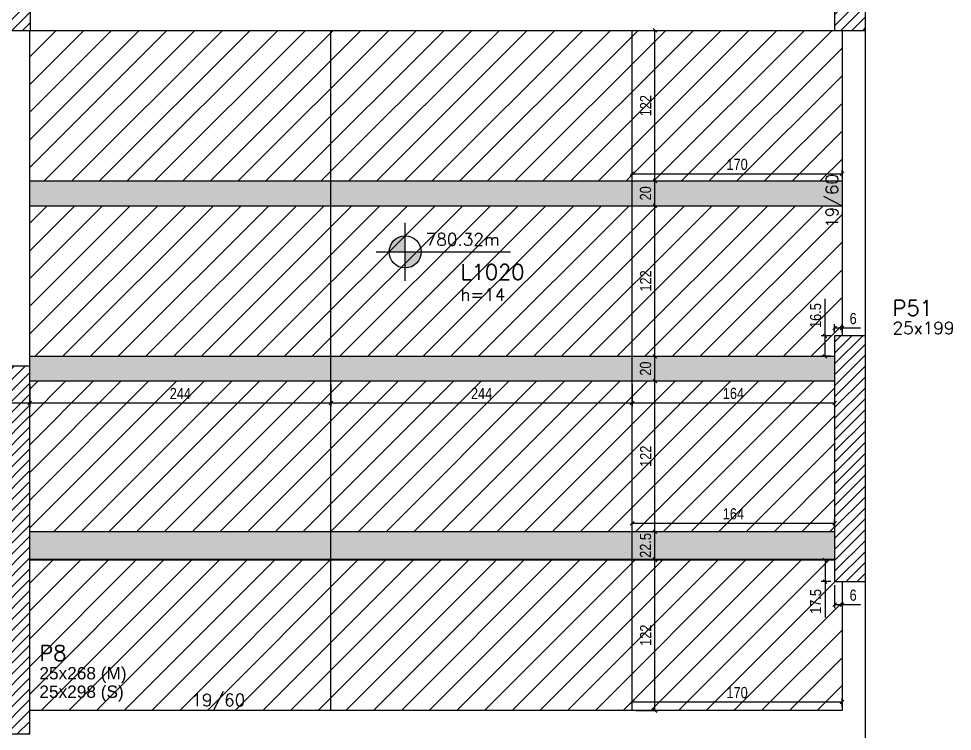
# Model space of a CAD drawing. Extents: x 1860 to 8661, y -614 to 3008.
# Drawn here: x 6489 to 7245, y 1204 to 1781 of the extents above; entities that cross this region are included whole.
import ezdxf

# ---------------------------------------------------------------- set-up
doc = ezdxf.new("R2010")
doc.units = 0
for name, color, linetype in [('242', 12, 'Continuous'), ('COTA', 241, 'Continuous'), ('F-LAJES-DIM', 2, 'Continuous'), ('F-LAJES-NOME', 4, 'Continuous'), ('F-NÍVEL-PLANTA', 2, 'Continuous'), ('F-PILARES-DIM', 172, 'Continuous'), ('F-PILARES-HACH', 174, 'Continuous'), ('F-PILARES-NOME', 170, 'Continuous'), ('F-PILARES-S', 170, 'Continuous'), ('F-PILARES-V', 170, 'Continuous'), ('F-TEXTO', 6, 'Continuous'), ('F-VIGAS', 3, 'Continuous'), ('F-VIGAS-DIM', 2, 'Continuous'), ('Painéis', 200, 'Continuous')]:
    doc.layers.add(name, color=color, linetype=linetype)
doc.layers.add('Hachura', color=251, linetype='Continuous', lineweight=9)
doc.styles.add('COTA TECNICA-50', font='techl___.ttf', dxfattribs={"height": 9})
doc.styles.add('MCP', font='romans.shx')
doc.styles.get("Standard").update_dxf_attribs({"font": 'arial.ttf'})
doc.dimstyles.new('COTA PAINEL-50', dxfattribs={"dimtxt": 9, "dimasz": 3, "dimexe": 3, "dimexo": 3, "dimgap": 3, "dimtad": 1, "dimdec": 1, "dimzin": 12, "dimdsep": 46, "dimtxsty": 'COTA TECNICA-50', "dimblk1": 'OBLIQUE', "dimblk2": 'OBLIQUE', "dimsah": 1, "dimcen": 0.9, "dimclrd": 4, "dimclre": 4, "dimclrt": 240, "dimadec": 1, "dimazin": 3, "dimtfac": 1, "dimtdec": 1, "dimtmove": 0, "dimatfit": 3, "dimfxl": 1, "dimtolj": 1, "dimtzin": 12, "dimarcsym": 0})
pattern_1 = [(45, (3915.0974, 555.858), (-4.419417, 4.419417), [])]

# ---------------------------------------------------------------- blocks, each defined once
blk = doc.blocks.new('Nível - Planta')
at = {"layer": 'F-NÍVEL-PLANTA'}
h = blk.add_hatch(color=71, dxfattribs=at)
h.paths.add_polyline_path([(0, 0), (0, 0.26, 0.414214), (-0.26, 0)])
h.paths.add_polyline_path([(0.26, 0), (0, 0), (0, -0.26, 0.414214)])
for p, q in [((0, -0.469), (0, 0.469)), ((-0.469, 0), (1.704, 0))]:
    blk.add_line(p, q, dxfattribs=at)
blk.add_circle((0, 0), 0.26, dxfattribs=at)
at = {"layer": 'F-TEXTO', "color": 3, "style": 'MCP'}
blk.add_attdef('NÍVEL', (0.333, 0.102), '', height=0.2, dxfattribs=at)
blk = doc.blocks.new('_Oblique')
at = {"color": 0, "linetype": 'ByBlock', "lineweight": -2}
blk.add_line((-0.5, -0.5), (0.5, 0.5), dxfattribs=at)
blk = doc.blocks.new('*D250')
at = {"layer": 'COTA', "color": 4, "lineweight": -2, "transparency": 16777216}
for p, q in [((7141.82, 1523.86), (7141.82, 1553.83)), ((7146.6, 1523.86), (7138.82, 1523.86)), ((7141.82, 1507.36), (7141.82, 1523.86)), ((7146.6, 1507.36), (7138.82, 1507.36))]:
    blk.add_line(p, q, dxfattribs=at)
at = {"layer": 'Defpoints', "color": 0, "transparency": 16777216}
for p in [(7141.82, 1523.86), (7149.6, 1523.86), (7149.6, 1507.36)]:
    blk.add_point(p, dxfattribs=at)
at = {"layer": 'COTA', "color": 4, "lineweight": -2, "transparency": 16777216, "xscale": 3, "yscale": 3, "zscale": 3}
for p, rotation in [((7141.82, 1523.86), 90), ((7141.82, 1507.36), 270)]:
    blk.add_blockref('_Oblique', p, dxfattribs=dict(at, rotation=rotation))
at = {"layer": 'COTA', "color": 240, "transparency": 16777216, "insert": (7134.22, 1540.34), "char_height": 9, "attachment_point": 5, "rotation": 90, "style": 'COTA TECNICA-50'}
blk.add_mtext('\\A1;16.5', dxfattribs=at)
blk = doc.blocks.new('*D251')
at = {"layer": 'COTA', "color": 4, "lineweight": -2, "transparency": 16777216}
for p, q in [((7149.6, 1526.86), (7149.6, 1533.27)), ((7149.6, 1530.27), (7155.6, 1530.27)), ((7155.6, 1526.86), (7155.6, 1533.27)), ((7155.6, 1530.27), (7170.6, 1530.27))]:
    blk.add_line(p, q, dxfattribs=at)
at = {"layer": 'Defpoints', "color": 0, "transparency": 16777216}
for p in [(7155.6, 1530.27), (7149.6, 1523.86), (7155.6, 1523.86)]:
    blk.add_point(p, dxfattribs=at)
at = {"layer": 'COTA', "color": 4, "lineweight": -2, "transparency": 16777216, "xscale": 3, "yscale": 3, "zscale": 3, "rotation": 180}
blk.add_blockref('_Oblique', (7149.6, 1530.27), dxfattribs=at)
at = {"layer": 'COTA', "color": 4, "lineweight": -2, "transparency": 16777216, "xscale": 3, "yscale": 3, "zscale": 3}
blk.add_blockref('_Oblique', (7155.6, 1530.27), dxfattribs=at)
at = {"layer": 'COTA', "color": 240, "transparency": 16777216, "insert": (7164.6, 1537.86), "char_height": 9, "attachment_point": 5, "style": 'COTA TECNICA-50'}
blk.add_mtext('\\A1;6', dxfattribs=at)
blk = doc.blocks.new('*D252')
at = {"layer": 'COTA', "color": 4, "lineweight": -2, "transparency": 16777216}
for p, q in [((6985.6, 1223.36), (6985.6, 1230.3)), ((6985.6, 1227.3), (7155.6, 1227.3)), ((7155.6, 1223.36), (7155.6, 1230.3))]:
    blk.add_line(p, q, dxfattribs=at)
at = {"layer": 'Defpoints', "color": 0, "transparency": 16777216}
for p in [(7155.6, 1227.3), (6985.6, 1220.36), (7155.6, 1220.36)]:
    blk.add_point(p, dxfattribs=at)
at = {"layer": 'COTA', "color": 4, "lineweight": -2, "transparency": 16777216, "xscale": 3, "yscale": 3, "zscale": 3, "rotation": 180}
blk.add_blockref('_Oblique', (6985.6, 1227.3), dxfattribs=at)
at = {"layer": 'COTA', "color": 4, "lineweight": -2, "transparency": 16777216, "xscale": 3, "yscale": 3, "zscale": 3}
blk.add_blockref('_Oblique', (7155.6, 1227.3), dxfattribs=at)
at = {"layer": 'COTA', "color": 240, "transparency": 16777216, "insert": (7070.6, 1234.89), "char_height": 9, "attachment_point": 5, "style": 'COTA TECNICA-50'}
blk.add_mtext('\\A1;170', dxfattribs=at)
blk = doc.blocks.new('*D259')
at = {"layer": 'COTA', "color": 4, "lineweight": -2, "transparency": 16777216}
for p, q in [((6985.6, 1368.36), (6985.6, 1375.09)), ((6985.6, 1372.09), (7149.6, 1372.09)), ((7149.6, 1368.36), (7149.6, 1375.09))]:
    blk.add_line(p, q, dxfattribs=at)
at = {"layer": 'Defpoints', "color": 0, "transparency": 16777216}
for p in [(7149.6, 1372.09), (6985.6, 1365.36), (7149.6, 1365.36)]:
    blk.add_point(p, dxfattribs=at)
at = {"layer": 'COTA', "color": 4, "lineweight": -2, "transparency": 16777216, "xscale": 3, "yscale": 3, "zscale": 3, "rotation": 180}
blk.add_blockref('_Oblique', (6985.6, 1372.09), dxfattribs=at)
at = {"layer": 'COTA', "color": 4, "lineweight": -2, "transparency": 16777216, "xscale": 3, "yscale": 3, "zscale": 3}
blk.add_blockref('_Oblique', (7149.6, 1372.09), dxfattribs=at)
at = {"layer": 'COTA', "color": 240, "transparency": 16777216, "insert": (7067.6, 1379.69), "char_height": 9, "attachment_point": 5, "style": 'COTA TECNICA-50'}
blk.add_mtext('\\A1;164', dxfattribs=at)
blk = doc.blocks.new('*D260')
at = {"layer": 'COTA', "color": 4, "lineweight": -2, "transparency": 16777216}
for p, q in [((6497.6, 1484.36), (6497.6, 1466.62)), ((6741.6, 1484.36), (6741.6, 1466.62)), ((6497.6, 1469.62), (6741.6, 1469.62))]:
    blk.add_line(p, q, dxfattribs=at)
at = {"layer": 'Defpoints', "color": 0, "transparency": 16777216}
for p in [(6497.6, 1487.36), (6741.6, 1487.36), (6741.6, 1469.62)]:
    blk.add_point(p, dxfattribs=at)
at = {"layer": 'COTA', "color": 4, "lineweight": -2, "transparency": 16777216, "xscale": 3, "yscale": 3, "zscale": 3, "rotation": 180}
blk.add_blockref('_Oblique', (6497.6, 1469.62), dxfattribs=at)
at = {"layer": 'COTA', "color": 4, "lineweight": -2, "transparency": 16777216, "xscale": 3, "yscale": 3, "zscale": 3}
blk.add_blockref('_Oblique', (6741.6, 1469.62), dxfattribs=at)
at = {"layer": 'COTA', "color": 240, "transparency": 16777216, "insert": (6619.6, 1477.19), "char_height": 9, "attachment_point": 5, "style": 'COTA TECNICA-50'}
blk.add_mtext('\\A1;244', dxfattribs=at)
blk = doc.blocks.new('*D261')
at = {"layer": 'COTA', "color": 4, "lineweight": -2, "transparency": 16777216}
for p, q in [((6741.6, 1484.36), (6741.6, 1466.62)), ((6985.6, 1484.36), (6985.6, 1466.62)), ((6741.6, 1469.62), (6985.6, 1469.62))]:
    blk.add_line(p, q, dxfattribs=at)
at = {"layer": 'Defpoints', "color": 0, "transparency": 16777216}
for p in [(6741.6, 1487.36), (6985.6, 1487.36), (6985.6, 1469.62)]:
    blk.add_point(p, dxfattribs=at)
at = {"layer": 'COTA', "color": 4, "lineweight": -2, "transparency": 16777216, "xscale": 3, "yscale": 3, "zscale": 3, "rotation": 180}
blk.add_blockref('_Oblique', (6741.6, 1469.62), dxfattribs=at)
at = {"layer": 'COTA', "color": 4, "lineweight": -2, "transparency": 16777216, "xscale": 3, "yscale": 3, "zscale": 3}
blk.add_blockref('_Oblique', (6985.6, 1469.62), dxfattribs=at)
at = {"layer": 'COTA', "color": 240, "transparency": 16777216, "insert": (6863.6, 1477.19), "char_height": 9, "attachment_point": 5, "style": 'COTA TECNICA-50'}
blk.add_mtext('\\A1;244', dxfattribs=at)
blk = doc.blocks.new('*D262')
at = {"layer": 'COTA', "color": 4, "lineweight": -2, "transparency": 16777216}
for p, q in [((6985.6, 1484.36), (6985.6, 1466.62)), ((7149.6, 1484.36), (7149.6, 1466.62)), ((6985.6, 1469.62), (7149.6, 1469.62))]:
    blk.add_line(p, q, dxfattribs=at)
at = {"layer": 'Defpoints', "color": 0, "transparency": 16777216}
for p in [(6985.6, 1487.36), (7149.6, 1487.36), (7149.6, 1469.62)]:
    blk.add_point(p, dxfattribs=at)
at = {"layer": 'COTA', "color": 4, "lineweight": -2, "transparency": 16777216, "xscale": 3, "yscale": 3, "zscale": 3, "rotation": 180}
blk.add_blockref('_Oblique', (6985.6, 1469.62), dxfattribs=at)
at = {"layer": 'COTA', "color": 4, "lineweight": -2, "transparency": 16777216, "xscale": 3, "yscale": 3, "zscale": 3}
blk.add_blockref('_Oblique', (7149.6, 1469.62), dxfattribs=at)
at = {"layer": 'COTA', "color": 240, "transparency": 16777216, "insert": (7067.6, 1477.22), "char_height": 9, "attachment_point": 5, "style": 'COTA TECNICA-50'}
blk.add_mtext('\\A1;164', dxfattribs=at)
blk = doc.blocks.new('*D263')
at = {"layer": 'COTA', "color": 4, "lineweight": -2, "transparency": 16777216}
for p, q in [((6988.6, 1342.36), (7007.03, 1342.36)), ((7004.03, 1220.36), (7004.03, 1342.36)), ((6988.6, 1220.36), (7007.03, 1220.36))]:
    blk.add_line(p, q, dxfattribs=at)
at = {"layer": 'Defpoints', "color": 0, "transparency": 16777216}
for p in [(6985.6, 1342.36), (7004.03, 1342.36), (6985.6, 1220.36)]:
    blk.add_point(p, dxfattribs=at)
at = {"layer": 'COTA', "color": 4, "lineweight": -2, "transparency": 16777216, "xscale": 3, "yscale": 3, "zscale": 3}
for p, rotation in [((7004.03, 1342.36), 90), ((7004.03, 1220.36), 270)]:
    blk.add_blockref('_Oblique', p, dxfattribs=dict(at, rotation=rotation))
at = {"layer": 'COTA', "color": 240, "transparency": 16777216, "insert": (6996.48, 1281.36), "char_height": 9, "attachment_point": 5, "rotation": 90, "style": 'COTA TECNICA-50'}
blk.add_mtext('\\A1;122', dxfattribs=at)
blk = doc.blocks.new('*D264')
at = {"layer": 'COTA', "color": 4, "lineweight": -2, "transparency": 16777216}
for p, q in [((6988.6, 1365.36), (7007.03, 1365.36)), ((7004.03, 1342.86), (7004.03, 1365.36)), ((6988.6, 1342.86), (7007.03, 1342.86))]:
    blk.add_line(p, q, dxfattribs=at)
at = {"layer": 'Defpoints', "color": 0, "transparency": 16777216}
for p in [(6985.6, 1365.36), (7004.03, 1365.36), (6985.6, 1342.86)]:
    blk.add_point(p, dxfattribs=at)
at = {"layer": 'COTA', "color": 4, "lineweight": -2, "transparency": 16777216, "xscale": 3, "yscale": 3, "zscale": 3}
for p, rotation in [((7004.03, 1365.36), 90), ((7004.03, 1342.86), 270)]:
    blk.add_blockref('_Oblique', p, dxfattribs=dict(at, rotation=rotation))
at = {"layer": 'COTA', "color": 240, "transparency": 16777216, "insert": (6996.43, 1354.11), "char_height": 9, "attachment_point": 5, "rotation": 90, "style": 'COTA TECNICA-50'}
blk.add_mtext('\\A1;22.5', dxfattribs=at)
blk = doc.blocks.new('*D253')
at = {"layer": 'COTA', "color": 4, "lineweight": -2, "transparency": 16777216}
for p, q in [((6988.6, 1487.36), (7007.03, 1487.36)), ((7004.03, 1365.36), (7004.03, 1487.36)), ((6988.6, 1365.36), (7007.03, 1365.36))]:
    blk.add_line(p, q, dxfattribs=at)
at = {"layer": 'Defpoints', "color": 0, "transparency": 16777216}
for p in [(6985.6, 1487.36), (7004.03, 1487.36), (6985.6, 1365.36)]:
    blk.add_point(p, dxfattribs=at)
at = {"layer": 'COTA', "color": 4, "lineweight": -2, "transparency": 16777216, "xscale": 3, "yscale": 3, "zscale": 3}
for p, rotation in [((7004.03, 1487.36), 90), ((7004.03, 1365.36), 270)]:
    blk.add_blockref('_Oblique', p, dxfattribs=dict(at, rotation=rotation))
at = {"layer": 'COTA', "color": 240, "transparency": 16777216, "insert": (6996.48, 1426.36), "char_height": 9, "attachment_point": 5, "rotation": 90, "style": 'COTA TECNICA-50'}
blk.add_mtext('\\A1;122', dxfattribs=at)
blk = doc.blocks.new('*D254')
at = {"layer": 'COTA', "color": 4, "lineweight": -2, "transparency": 16777216}
for p, q in [((6988.6, 1507.36), (7007.03, 1507.36)), ((7004.03, 1487.36), (7004.03, 1507.36)), ((6988.6, 1487.36), (7007.03, 1487.36))]:
    blk.add_line(p, q, dxfattribs=at)
at = {"layer": 'Defpoints', "color": 0, "transparency": 16777216}
for p in [(6985.6, 1507.36), (7004.03, 1507.36), (6985.6, 1487.36)]:
    blk.add_point(p, dxfattribs=at)
at = {"layer": 'COTA', "color": 4, "lineweight": -2, "transparency": 16777216, "xscale": 3, "yscale": 3, "zscale": 3}
for p, rotation in [((7004.03, 1507.36), 90), ((7004.03, 1487.36), 270)]:
    blk.add_blockref('_Oblique', p, dxfattribs=dict(at, rotation=rotation))
at = {"layer": 'COTA', "color": 240, "transparency": 16777216, "insert": (6996.44, 1497.36), "char_height": 9, "attachment_point": 5, "rotation": 90, "style": 'COTA TECNICA-50'}
blk.add_mtext('\\A1;20', dxfattribs=at)
blk = doc.blocks.new('*D255')
at = {"layer": 'COTA', "color": 4, "lineweight": -2, "transparency": 16777216}
for p, q in [((6988.6, 1629.36), (7007.03, 1629.36)), ((7004.03, 1507.36), (7004.03, 1629.36)), ((6988.6, 1507.36), (7007.03, 1507.36))]:
    blk.add_line(p, q, dxfattribs=at)
at = {"layer": 'Defpoints', "color": 0, "transparency": 16777216}
for p in [(6985.6, 1629.36), (7004.03, 1629.36), (6985.6, 1507.36)]:
    blk.add_point(p, dxfattribs=at)
at = {"layer": 'COTA', "color": 4, "lineweight": -2, "transparency": 16777216, "xscale": 3, "yscale": 3, "zscale": 3}
for p, rotation in [((7004.03, 1629.36), 90), ((7004.03, 1507.36), 270)]:
    blk.add_blockref('_Oblique', p, dxfattribs=dict(at, rotation=rotation))
at = {"layer": 'COTA', "color": 240, "transparency": 16777216, "insert": (6996.48, 1568.36), "char_height": 9, "attachment_point": 5, "rotation": 90, "style": 'COTA TECNICA-50'}
blk.add_mtext('\\A1;122', dxfattribs=at)
blk = doc.blocks.new('*D256')
at = {"layer": 'COTA', "color": 4, "lineweight": -2, "transparency": 16777216}
for p, q in [((6988.6, 1649.36), (7007.03, 1649.36)), ((7004.03, 1629.36), (7004.03, 1649.36)), ((6988.6, 1629.36), (7007.03, 1629.36))]:
    blk.add_line(p, q, dxfattribs=at)
at = {"layer": 'Defpoints', "color": 0, "transparency": 16777216}
for p in [(6985.6, 1649.36), (7004.03, 1649.36), (6985.6, 1629.36)]:
    blk.add_point(p, dxfattribs=at)
at = {"layer": 'COTA', "color": 4, "lineweight": -2, "transparency": 16777216, "xscale": 3, "yscale": 3, "zscale": 3}
for p, rotation in [((7004.03, 1649.36), 90), ((7004.03, 1629.36), 270)]:
    blk.add_blockref('_Oblique', p, dxfattribs=dict(at, rotation=rotation))
at = {"layer": 'COTA', "color": 240, "transparency": 16777216, "insert": (6996.44, 1639.36), "char_height": 9, "attachment_point": 5, "rotation": 90, "style": 'COTA TECNICA-50'}
blk.add_mtext('\\A1;20', dxfattribs=at)
blk = doc.blocks.new('*D257')
at = {"layer": 'COTA', "color": 4, "lineweight": -2, "transparency": 16777216}
for p, q in [((6988.6, 1771.36), (7007.03, 1771.36)), ((7004.03, 1649.36), (7004.03, 1771.36)), ((6988.6, 1649.36), (7007.03, 1649.36))]:
    blk.add_line(p, q, dxfattribs=at)
at = {"layer": 'Defpoints', "color": 0, "transparency": 16777216}
for p in [(6985.6, 1771.36), (7004.03, 1771.36), (6985.6, 1649.36)]:
    blk.add_point(p, dxfattribs=at)
at = {"layer": 'COTA', "color": 4, "lineweight": -2, "transparency": 16777216, "xscale": 3, "yscale": 3, "zscale": 3}
for p, rotation in [((7004.03, 1771.36), 90), ((7004.03, 1649.36), 270)]:
    blk.add_blockref('_Oblique', p, dxfattribs=dict(at, rotation=rotation))
at = {"layer": 'COTA', "color": 240, "transparency": 16777216, "insert": (6996.48, 1710.36), "char_height": 9, "attachment_point": 5, "rotation": 90, "style": 'COTA TECNICA-50'}
blk.add_mtext('\\A1;122', dxfattribs=at)
blk = doc.blocks.new('*D258')
at = {"layer": 'COTA', "color": 4, "lineweight": -2, "transparency": 16777216}
for p, q in [((6985.6, 1652.36), (6985.6, 1658.18)), ((7155.6, 1652.36), (7155.6, 1658.18)), ((6985.6, 1655.18), (7155.6, 1655.18))]:
    blk.add_line(p, q, dxfattribs=at)
at = {"layer": 'Defpoints', "color": 0, "transparency": 16777216}
for p in [(6985.6, 1649.36), (7155.6, 1655.18), (7155.6, 1649.36)]:
    blk.add_point(p, dxfattribs=at)
at = {"layer": 'COTA', "color": 4, "lineweight": -2, "transparency": 16777216, "xscale": 3, "yscale": 3, "zscale": 3, "rotation": 180}
blk.add_blockref('_Oblique', (6985.6, 1655.18), dxfattribs=at)
at = {"layer": 'COTA', "color": 4, "lineweight": -2, "transparency": 16777216, "xscale": 3, "yscale": 3, "zscale": 3}
blk.add_blockref('_Oblique', (7155.6, 1655.18), dxfattribs=at)
at = {"layer": 'COTA', "color": 240, "transparency": 16777216, "insert": (7070.6, 1662.77), "char_height": 9, "attachment_point": 5, "style": 'COTA TECNICA-50'}
blk.add_mtext('\\A1;170', dxfattribs=at)
blk = doc.blocks.new('*D265')
at = {"layer": 'COTA', "color": 4, "lineweight": -2, "transparency": 16777216}
for p, q in [((7146.6, 1342.36), (7138.82, 1342.36)), ((7141.82, 1342.36), (7141.82, 1324.86)), ((7146.6, 1324.86), (7138.82, 1324.86)), ((7141.82, 1324.86), (7141.82, 1295.62))]:
    blk.add_line(p, q, dxfattribs=at)
at = {"layer": 'Defpoints', "color": 0, "transparency": 16777216}
for p in [(7149.6, 1342.36), (7141.82, 1324.86), (7149.6, 1324.86)]:
    blk.add_point(p, dxfattribs=at)
at = {"layer": 'COTA', "color": 4, "lineweight": -2, "transparency": 16777216, "xscale": 3, "yscale": 3, "zscale": 3}
for p, rotation in [((7141.82, 1342.36), 90), ((7141.82, 1324.86), 270)]:
    blk.add_blockref('_Oblique', p, dxfattribs=dict(at, rotation=rotation))
at = {"layer": 'COTA', "color": 240, "transparency": 16777216, "insert": (7134.22, 1308.74), "char_height": 9, "attachment_point": 5, "rotation": 90, "style": 'COTA TECNICA-50'}
blk.add_mtext('\\A1;17.5', dxfattribs=at)
blk = doc.blocks.new('*D266')
at = {"layer": 'COTA', "color": 4, "lineweight": -2, "transparency": 16777216}
for p, q in [((7149.6, 1321.86), (7149.6, 1303.17)), ((7155.6, 1321.86), (7155.6, 1303.17)), ((7149.6, 1306.17), (7155.6, 1306.17)), ((7155.6, 1306.17), (7170.6, 1306.17))]:
    blk.add_line(p, q, dxfattribs=at)
at = {"layer": 'Defpoints', "color": 0, "transparency": 16777216}
for p in [(7149.6, 1324.86), (7155.6, 1324.86), (7155.6, 1306.17)]:
    blk.add_point(p, dxfattribs=at)
at = {"layer": 'COTA', "color": 4, "lineweight": -2, "transparency": 16777216, "xscale": 3, "yscale": 3, "zscale": 3, "rotation": 180}
blk.add_blockref('_Oblique', (7149.6, 1306.17), dxfattribs=at)
at = {"layer": 'COTA', "color": 4, "lineweight": -2, "transparency": 16777216, "xscale": 3, "yscale": 3, "zscale": 3}
blk.add_blockref('_Oblique', (7155.6, 1306.17), dxfattribs=at)
at = {"layer": 'COTA', "color": 240, "transparency": 16777216, "insert": (7164.6, 1313.76), "char_height": 9, "attachment_point": 5, "style": 'COTA TECNICA-50'}
blk.add_mtext('\\A1;6', dxfattribs=at)

msp = doc.modelspace()

# ---------------------------------------------------------------- hatches: boundary and pattern name
at = {"layer": 'F-PILARES-HACH', "linetype": 'Continuous'}
h = msp.add_hatch(dxfattribs=at)
h.set_pattern_fill('ANSI31', color=256, scale=50, style=0)
h.set_pattern_definition(pattern_1)
h.paths.add_polyline_path([(6473.1, 1771.36), (6498.1, 1771.36), (6498.1, 1970.36), (6473.1, 1970.36)], flags=16)
h = msp.add_hatch(dxfattribs=at)
h.set_pattern_fill('ANSI31', color=256, scale=50, style=0)
h.set_pattern_definition(pattern_1)
h.paths.add_polyline_path([(7149.6, 1771.36), (7174.6, 1771.36), (7174.6, 1970.36), (7149.6, 1970.36)], flags=16)
h = msp.add_hatch(dxfattribs=at)
h.set_pattern_fill('ANSI31', color=256, scale=50, style=0)
h.set_pattern_definition(pattern_1)
h.paths.add_polyline_path([(7149.6, 1324.86), (7174.6, 1324.86), (7174.6, 1523.86), (7149.6, 1523.86)], flags=16)
h = msp.add_hatch(dxfattribs=at)
h.set_pattern_fill('ANSI31', color=256, scale=50, style=0)
h.set_pattern_definition(pattern_1)
h.paths.add_polyline_path([(6472.6, 1469.36), (6497.6, 1469.36), (6497.6, 1499.36), (6472.6, 1499.36)])
h = msp.add_hatch(dxfattribs=at)
h.set_pattern_fill('ANSI31', color=256, scale=50, style=0)
h.set_pattern_definition(pattern_1)
h.paths.add_polyline_path([(6472.6, 1201.36), (6497.6, 1201.36), (6497.6, 1469.36), (6472.6, 1469.36)], flags=16)
at = {"layer": 'Hachura', "linetype": 'ByBlock'}
h = msp.add_hatch(dxfattribs=at)
h.set_pattern_fill('ANSI31', color=256, scale=5)
h.set_pattern_definition([(45, (-236.451, 0), (-11.22532, 11.22532), [])])
h.paths.add_polyline_path([(6741.6, 1649.36), (6741.6, 1771.36), (6497.6, 1771.36), (6497.6, 1649.36)])
h.paths.add_polyline_path([(6985.6, 1649.36), (6985.6, 1771.36), (6741.6, 1771.36), (6741.6, 1649.36)])
h.paths.add_polyline_path([(7155.6, 1649.36), (7155.6, 1771.36), (7149.6, 1771.36), (6985.6, 1771.36), (6985.6, 1649.36)])
h.paths.add_polyline_path([(7149.6, 1507.36), (7149.6, 1523.86), (7155.6, 1523.86), (7155.6, 1629.36), (6985.6, 1629.36), (6985.6, 1507.36)])
h.paths.add_polyline_path([(6985.6, 1629.36), (6741.6, 1629.36), (6741.6, 1507.36), (6985.6, 1507.36)])
h.paths.add_polyline_path([(6497.6, 1629.36), (6497.6, 1507.36), (6741.6, 1507.36), (6741.6, 1629.36)])
h.paths.add_polyline_path([(6741.6, 1365.36), (6741.6, 1487.36), (6497.6, 1487.36), (6497.6, 1365.36)])
h.paths.add_polyline_path([(6985.6, 1365.36), (6985.6, 1487.36), (6741.6, 1487.36), (6741.6, 1365.36)])
h.paths.add_polyline_path([(6985.6, 1487.36), (6985.6, 1365.36), (7149.6, 1365.36), (7149.6, 1487.36)])
h.paths.add_polyline_path([(6985.6, 1342.36), (6985.6, 1220.36), (7155.6, 1220.36), (7155.6, 1324.86), (7149.6, 1324.86), (7149.6, 1342.36)])
h.paths.add_polyline_path([(6741.6, 1342.36), (6741.6, 1220.36), (6985.6, 1220.36), (6985.6, 1342.36)])
h.paths.add_polyline_path([(6497.6, 1342.36), (6497.6, 1220.36), (6741.6, 1220.36), (6741.6, 1342.36)])
h = msp.add_hatch(color=256, dxfattribs=at)
h.dxf.hatch_style = 1
h.paths.add_polyline_path([(6741.6, 1649.36), (6497.6, 1649.36), (6497.6, 1629.36), (6741.6, 1629.36)])
h.paths.add_polyline_path([(6985.6, 1649.36), (6741.6, 1649.36), (6741.6, 1629.36), (6985.6, 1629.36)])
h.paths.add_polyline_path([(7155.6, 1649.36), (6985.6, 1649.36), (6985.6, 1629.36), (7155.6, 1629.36)])
h = msp.add_hatch(color=256, dxfattribs=at)
h.dxf.hatch_style = 1
h.paths.add_polyline_path([(6741.6, 1507.36), (6497.6, 1507.36), (6497.6, 1487.36), (6741.6, 1487.36)])
h.paths.add_polyline_path([(6985.6, 1507.36), (6741.6, 1507.36), (6741.6, 1487.36), (6985.6, 1487.36)])
h.paths.add_polyline_path([(7149.6, 1507.36), (6985.6, 1507.36), (6985.6, 1487.36), (7149.6, 1487.36)])
h = msp.add_hatch(color=256, dxfattribs=at)
h.dxf.hatch_style = 1
h.paths.add_polyline_path([(6741.6, 1365.36), (6497.6, 1365.36), (6497.6, 1342.36), (6741.6, 1342.36)])
h.paths.add_polyline_path([(6985.6, 1365.36), (6741.6, 1365.36), (6741.6, 1342.36), (6985.6, 1342.36)])
h.paths.add_polyline_path([(7149.6, 1365.36), (6985.6, 1365.36), (6985.6, 1342.36), (7149.6, 1342.36)])

# ---------------------------------------------------------------- linework, layer by layer
at = {"layer": '242', "linetype": 'Continuous'}
msp.add_line((7162.1, 1424.36), (7162.1, 1424.36), dxfattribs=at)
at = {"layer": 'F-PILARES-S', "linetype": 'Continuous'}
for points in [[(6473.1, 1771.36), (6498.1, 1771.36), (6498.1, 1970.36), (6473.1, 1970.36), (6473.1, 1771.36)], [(7149.6, 1771.36), (7174.6, 1771.36), (7174.6, 1970.36), (7149.6, 1970.36), (7149.6, 1771.36)], [(7149.6, 1324.86), (7174.6, 1324.86), (7174.6, 1523.86), (7149.6, 1523.86), (7149.6, 1324.86)], [(6472.6, 1201.36), (6497.6, 1201.36), (6497.6, 1469.36), (6472.6, 1469.36), (6472.6, 1201.36)]]:
    msp.add_lwpolyline(points, dxfattribs=at)
at = {"layer": 'F-PILARES-V', "linetype": 'Continuous'}
msp.add_lwpolyline([(6472.6, 1201.36), (6497.6, 1201.36), (6497.6, 1499.36), (6472.6, 1499.36), (6472.6, 1201.36)], dxfattribs=at)
at = {"layer": 'F-VIGAS'}
for points in [[(6497.6, 1469.36), (6497.6, 1771.36)], [(6498.1, 1771.36), (7149.6, 1771.36)], [(7155.6, 1771.36), (7155.6, 1523.86)], [(7174.6, 1523.86), (7174.6, 1771.36)], [(7155.6, 1324.86), (7155.6, 1220.36)], [(7174.6, 1210.86), (7174.6, 1324.86)], [(7155.6, 1220.36), (6497.6, 1220.36)], [(7174.6, 1049.36), (7174.6, 1210.86)]]:
    msp.add_lwpolyline(points, dxfattribs=at)
at = {"layer": 'Painéis'}
for points in [[(6741.6, 1220.36), (6741.6, 1771.36)], [(6985.6, 1220.36), (6985.6, 1771.36)], [(6497.6, 1649.36), (7155.6, 1649.36)], [(6497.6, 1629.36), (7155.6, 1629.36)], [(6497.6, 1507.36), (7149.6, 1507.36)], [(6497.6, 1487.36), (7149.6, 1487.36)], [(6497.6, 1365.36), (7149.6, 1365.36)], [(6497.6, 1342.86), (7149.6, 1342.86)], [(6497.6, 1342.36), (7149.6, 1342.36)]]:
    msp.add_lwpolyline(points, dxfattribs=at)

# ---------------------------------------------------------------- block references
at = {"layer": 'F-NÍVEL-PLANTA', "linetype": 'Continuous', "xscale": 50, "yscale": 50, "zscale": 50}
msp.add_blockref('Nível - Planta', (6801.69, 1591.9), dxfattribs=at).add_auto_attribs({'NÍVEL': '780.32m'})

# ---------------------------------------------------------------- texts
at = {"layer": 'F-LAJES-DIM', "linetype": 'Continuous', "style": 'MCP'}
msp.add_text('h=14', height=10, dxfattribs=at).set_placement((6846.41, 1552.38))
at = {"layer": 'F-LAJES-NOME', "linetype": 'Continuous', "style": 'MCP'}
msp.add_text('L1020', height=12.5, dxfattribs=at).set_placement((6846.41, 1569.38))
at = {"layer": 'F-PILARES-DIM', "linetype": 'Continuous', "style": 'MCP'}
msp.add_text('25x199', height=10, dxfattribs=at).set_placement((7196.52, 1525.23))
at = {"layer": 'F-PILARES-DIM', "linetype": 'Continuous'}
for s, p in [('25x268 (M)', (6505.38, 1245.61)), ('25x298 (S)', (6505.38, 1230.61))]:
    msp.add_text(s, height=10, dxfattribs=at).set_placement(p)
at = {"layer": 'F-PILARES-NOME', "linetype": 'Continuous', "style": 'MCP'}
for s, p in [('P51', (7196.52, 1540.23)), ('P8', (6505.38, 1260.61))]:
    msp.add_text(s, height=12.5, dxfattribs=at).set_placement(p)
at = {"layer": 'F-VIGAS-DIM', "linetype": 'Continuous', "style": 'MCP'}
msp.add_text('19/60', height=10, rotation=90, dxfattribs=at).set_placement((7152.47, 1611.36))
msp.add_text('19/60', height=10, dxfattribs=at).set_placement((6628.43, 1223.86))

# ---------------------------------------------------------------- dimensions: what is measured, and where the dimension line sits
at = {"layer": 'COTA'}
for base, p1, p2, picture, middle in [((7004.03, 1771.36), (6985.6, 1649.36), (6985.6, 1771.36), '*D257', (6996.48, 1710.36)), ((7004.03, 1649.36), (6985.6, 1629.36), (6985.6, 1649.36), '*D256', (6996.44, 1639.36)), ((7004.03, 1629.36), (6985.6, 1507.36), (6985.6, 1629.36), '*D255', (6996.48, 1568.36)), ((7004.03, 1507.36), (6985.6, 1487.36), (6985.6, 1507.36), '*D254', (6996.44, 1497.36)), ((7004.03, 1487.36), (6985.6, 1365.36), (6985.6, 1487.36), '*D253', (6996.48, 1426.36))]:
    dim = msp.add_linear_dim(base=base, p1=p1, p2=p2, angle=90, dimstyle='COTA PAINEL-50', override={"dimtmove": 1}, dxfattribs=at)
    dim.commit()
    dim.dimension.update_dxf_attribs({"geometry": picture, "text_midpoint": middle})
for base, p1, p2, picture, middle in [((7155.6, 1655.18), (6985.6, 1649.36), (7155.6, 1649.36), '*D258', (7070.6, 1662.77)), ((7155.6, 1530.27), (7149.6, 1523.86), (7155.6, 1523.86), '*D251', (7164.6, 1537.86)), ((6741.6, 1469.62), (6497.6, 1487.36), (6741.6, 1487.36), '*D260', (6619.6, 1477.19)), ((7149.6, 1372.09), (6985.6, 1365.36), (7149.6, 1365.36), '*D259', (7067.6, 1379.69)), ((7155.6, 1306.17), (7149.6, 1324.86), (7155.6, 1324.86), '*D266', (7164.6, 1313.76)), ((7155.6, 1227.3), (6985.6, 1220.36), (7155.6, 1220.36), '*D252', (7070.6, 1234.89))]:
    dim = msp.add_linear_dim(base=base, p1=p1, p2=p2, dimstyle='COTA PAINEL-50', dxfattribs=at)
    dim.commit()
    dim.dimension.update_dxf_attribs({"geometry": picture, "text_midpoint": middle})
for base, p1, p2, picture, middle in [((7141.82, 1523.86), (7149.6, 1507.36), (7149.6, 1523.86), '*D250', (7134.22, 1540.34)), ((7004.03, 1342.36), (6985.6, 1220.36), (6985.6, 1342.36), '*D263', (6996.48, 1281.36)), ((7141.82, 1324.86), (7149.6, 1342.36), (7149.6, 1324.86), '*D265', (7134.22, 1308.74))]:
    dim = msp.add_linear_dim(base=base, p1=p1, p2=p2, angle=90, dimstyle='COTA PAINEL-50', dxfattribs=at)
    dim.commit()
    dim.dimension.update_dxf_attribs({"geometry": picture, "text_midpoint": middle})
for base, p1, p2, picture, middle in [((6985.6, 1469.62), (6741.6, 1487.36), (6985.6, 1487.36), '*D261', (6863.6, 1477.19)), ((7149.6, 1469.62), (6985.6, 1487.36), (7149.6, 1487.36), '*D262', (7067.6, 1477.22))]:
    dim = msp.add_linear_dim(base=base, p1=p1, p2=p2, dimstyle='COTA PAINEL-50', override={"dimtmove": 1}, dxfattribs=at)
    dim.commit()
    dim.dimension.update_dxf_attribs({"geometry": picture, "text_midpoint": middle})
dim = msp.add_linear_dim(base=(7004.03, 1365.36), p1=(6985.6, 1342.86), p2=(6985.6, 1365.36), angle=90, dimstyle='COTA PAINEL-50', dxfattribs=at)
dim.commit()
dim.dimension.update_dxf_attribs({"geometry": '*D264', "text_midpoint": (7004.03, 1354.11), "dimtype": 160})

doc.saveas('drawing.dxf')
